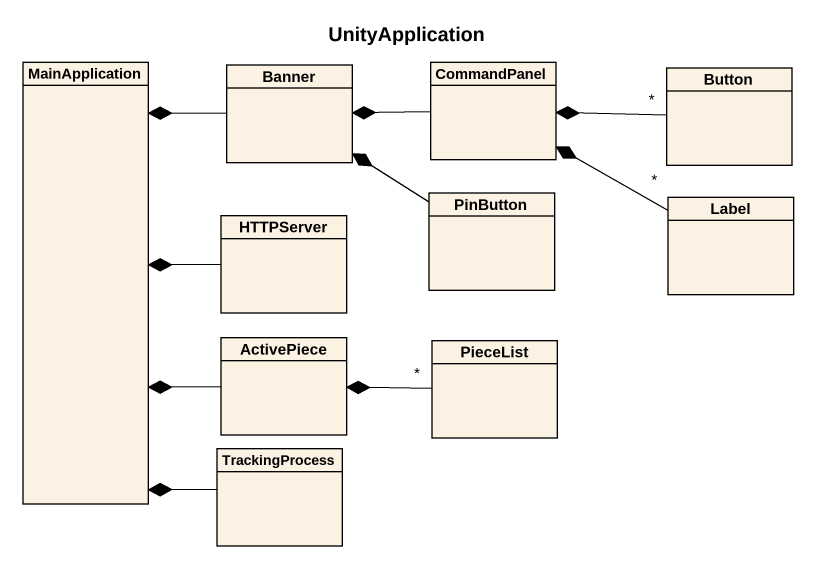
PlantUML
@startuml
title UnityApplication
hide circle
hide empty members
class MainApplication
class Banner
class CommandPanel
class Button
class HTTPServer
class PinButton
class "Label" as Label_
class ActivePiece
class PieceList
class TrackingProcess
Banner --* MainApplication
CommandPanel -left-* Banner
Button "*" -left-* CommandPanel
HTTPServer -left-* MainApplication
PinButton -up-* Banner
Label_ "*" -left-* CommandPanel
ActivePiece -left-* MainApplication
PieceList "*" -left-* ActivePiece
TrackingProcess -up-* MainApplication
@enduml
